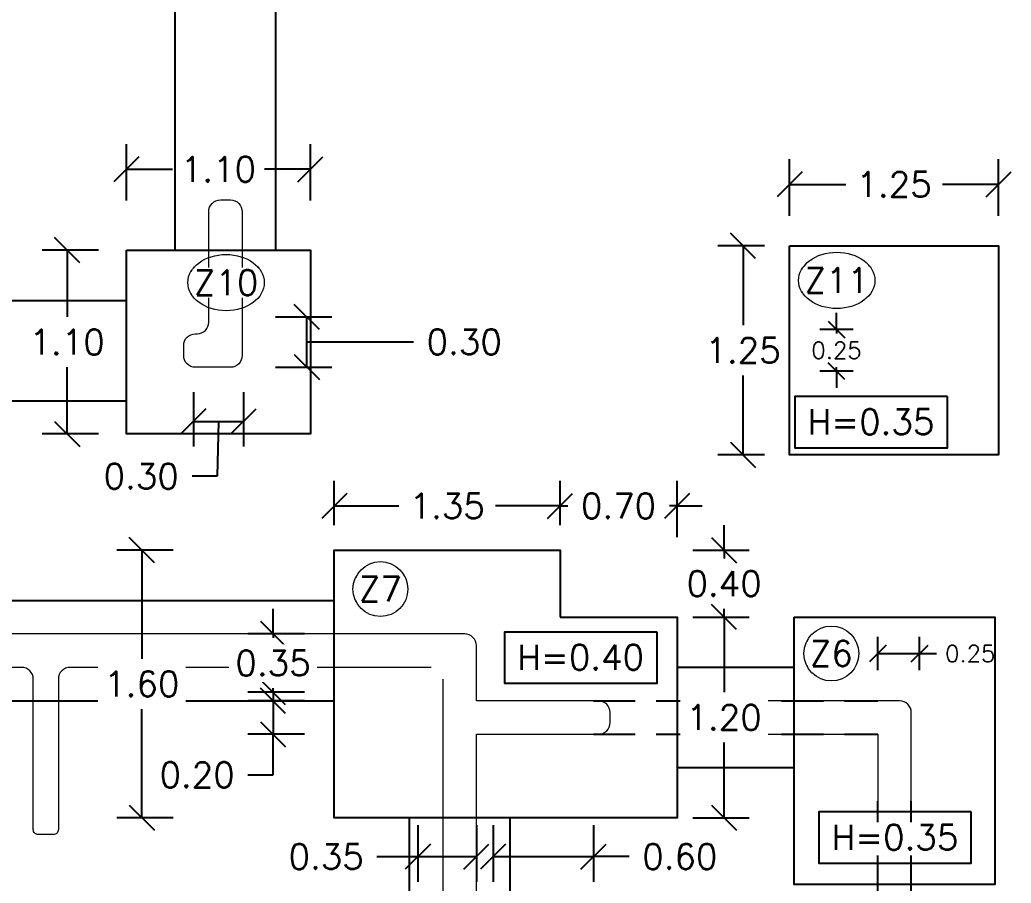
# Model space of a CAD drawing. Header units: metres. Extents: x -25 to 234, y -27 to 52.
# Drawn here: x 98.22 to 104.15, y -17.09 to -11.92 of the extents above; entities that cross this region are included whole.
import ezdxf

# ---------------------------------------------------------------- set-up
doc = ezdxf.new("R2010")
doc.units = ezdxf.units.M
doc.header["$LTSCALE"] = 0.1
doc.header["$MEASUREMENT"] = 0
doc.header["$PDMODE"] = 66
doc.linetypes.add('CONTINUA', pattern=[0])
doc.linetypes.add('HIDDEN', pattern=[0.375, 0.25, -0.125])
doc.layers.add('0-S-GRID-IDEN', color=1, linetype='Continuous', lineweight=9)
doc.layers.add('A-WALL', color=7, linetype='Continuous', lineweight=5)
for name, color, linetype in [('DIMENSIONES', 7, 'Continuous'), ('DIMTEXTO', 4, 'Continuous'), ('HATCH', 8, 'Continuous'), ('VIGAS', 1, 'HIDDEN'), ('ZAPATAS', 6, 'Continuous')]:
    doc.layers.add(name, color=color, linetype=linetype)
doc.styles.add('SMPLEX', font='simplex.shx')
doc.dimstyles.new('DIM-50', dxfattribs={"dimscale": 0.5, "dimtxt": 0.2, "dimasz": 0.2, "dimexe": 0.2, "dimexo": 0.2, "dimgap": 0.1, "dimtad": 0, "dimtih": 1, "dimtoh": 1, "dimzin": 0, "dimdsep": 46, "dimtxsty": 'SMPLEX', "dimblk1": 'OBLIQUE', "dimblk2": 'OBLIQUE', "dimsah": 1, "dimcen": 0.2, "dimclrd": 4, "dimclre": 4, "dimclrt": 4, "dimadec": 0, "dimazin": 0, "dimtfac": 1, "dimtmove": 0, "dimatfit": 3, "dimldrblk": 'OPEN30', "dimfxl": 0.2, "dimfxlon": 1, "dimtolj": 1, "dimtzin": 0, "dimarcsym": 0})
doc.dimstyles.new('DIM-75', dxfattribs={"dimscale": 0.75, "dimtxt": 0.2, "dimasz": 0.2, "dimexe": 0.2, "dimexo": 0.2, "dimgap": 0.1, "dimtad": 0, "dimtih": 1, "dimtoh": 1, "dimzin": 0, "dimdsep": 46, "dimtxsty": 'SMPLEX', "dimblk1": 'OBLIQUE', "dimblk2": 'OBLIQUE', "dimsah": 1, "dimcen": 0.2, "dimclrd": 4, "dimclre": 4, "dimclrt": 4, "dimadec": 0, "dimazin": 0, "dimtfac": 1, "dimtmove": 1, "dimatfit": 3, "dimldrblk": 'OPEN30', "dimfxl": 0.25, "dimfxlon": 1, "dimtfill": 1, "dimtolj": 1, "dimtzin": 0, "dimarcsym": 0})

# ---------------------------------------------------------------- blocks, each defined once
blk = doc.blocks.new('A$C2bbc346b')
at = {"layer": 'A-WALL', "color": 8}
blk.add_line((10.4, -14.1891), (10.2, -14.1891), dxfattribs=at)
for points in [[(6.53, -11.9945), (6.32, -11.9945, -0.414214), (6.25, -11.9245), (6.25, -11.8645, -0.414214), (6.32, -11.7945), (6.33, -11.7945, 0.414214), (6.4, -11.7245), (6.4, -11.0645, -0.414214), (6.47, -10.9945), (6.53, -10.9945, -0.414214), (6.6, -11.0645), (6.6, -11.9245, -0.414214)], [(10.53, -14.8891, 0.414214), (10.6, -14.8191), (10.6, -14.0591, 0.414214), (10.53, -13.9891), (9.67, -13.9891, 0.414214), (9.6, -14.0591), (9.6, -14.1191, 0.414214), (9.67, -14.1891), (10.4, -14.1891), (10.4, -14.8191, 0.414214), (10.47, -14.8891)]]:
    blk.add_lwpolyline(points, format="xyb", close=True, dxfattribs=at)
blk.add_lwpolyline([(7.8, -13.8591), (7.8, -17.254)], dxfattribs=at)
for points in [[(8, -18.1891), (8, -14.1891), (8.73, -14.1891, 0.414214), (8.8, -14.1191), (8.8, -14.0591, 0.414214), (8.73, -13.9891), (8, -13.9891), (8, -13.6591, 0.414214), (7.93, -13.5891), (4.57, -13.5891, -0.414214), (4.5, -13.5191), (4.5, -13.2618, 0.414214), (4.43, -13.1918), (4.35, -13.1918), (4.35, -13.5891), (2.3, -13.5891), (2.3, -13.1918), (2.1, -13.1918)], [(7.73, -13.7891), (5.5707, -13.7891, 0.414214), (5.5007, -13.8591), (5.5007, -14.7591, -0.414214), (5.4707, -14.7891), (5.3807, -14.7891, -0.414214), (5.3507, -14.7591), (5.3507, -13.8591, 0.414214), (5.2807, -13.7891), (4.145, -13.7891, 0.414214), (4.075, -13.8591), (4.075, -16.5441)]]:
    blk.add_lwpolyline(points, format="xyb", dxfattribs=at)
blk = doc.blocks.new('_Oblique')
at = {"color": 0, "linetype": 'ByBlock', "lineweight": -2}
blk.add_line((-0.5, -0.5), (0.5, 0.5), dxfattribs=at)
blk = doc.blocks.new('*D342')
at = {"layer": 'Defpoints', "color": 0, "ltscale": 0.2, "transparency": 16777216}
for p in [(103.1022, -13.7754), (103.3213, -13.7754), (103.3213, -14.0254)]:
    blk.add_point(p, dxfattribs=at)
at = {"layer": 'DIMTEXTO', "color": 4, "lineweight": -2, "ltscale": 0.2, "transparency": 16777216}
for p, q in [((103.1022, -13.7754), (103.1022, -13.6754)), ((103.2022, -13.7754), (103.0022, -13.7754)), ((103.1022, -13.7754), (103.1022, -13.8004)), ((103.2022, -14.0254), (103.0022, -14.0254)), ((103.1022, -14.0254), (103.1022, -14.0004)), ((103.1022, -14.0254), (103.1022, -14.1254))]:
    blk.add_line(p, q, dxfattribs=at)
at = {"layer": 'DIMTEXTO', "color": 4, "lineweight": -2, "ltscale": 0.2, "transparency": 16777216, "xscale": 0.1, "yscale": 0.1, "zscale": 0.1}
for p, rotation in [((103.1022, -13.7754), 270), ((103.1022, -14.0254), 90)]:
    blk.add_blockref('_Oblique', p, dxfattribs=dict(at, rotation=rotation))
at = {"layer": 'DIMTEXTO', "color": 4, "ltscale": 0.2, "transparency": 16777216, "insert": (103.1022, -13.9004), "char_height": 0.1, "attachment_point": 5, "style": 'SMPLEX'}
blk.add_mtext('\\A1;0.25', dxfattribs=at)
blk = doc.blocks.new('_Open30')
at = {"layer": 'DIMTEXTO', "color": 0, "lineweight": -2}
for p, q in [((-1, 0.268), (0, 0)), ((0, 0), (-1, -0.268)), ((0, 0), (-1, 0))]:
    blk.add_line(p, q, dxfattribs=at)
blk = doc.blocks.new('*D344')
at = {"layer": 'Defpoints', "color": 0, "ltscale": 0.2, "transparency": 16777216}
for p in [(103.3493, -15.7136), (103.3493, -15.9947), (103.5991, -15.995)]:
    blk.add_point(p, dxfattribs=at)
at = {"layer": 'DIMTEXTO', "color": 4, "lineweight": -2, "ltscale": 0.2, "transparency": 16777216}
for p, q in [((103.3493, -15.8136), (103.3493, -15.6136)), ((103.5991, -15.8136), (103.5991, -15.6136)), ((103.3493, -15.7136), (103.5991, -15.7136)), ((103.5991, -15.7136), (103.6991, -15.7136))]:
    blk.add_line(p, q, dxfattribs=at)
at = {"layer": 'DIMTEXTO', "color": 4, "lineweight": -2, "ltscale": 0.2, "transparency": 16777216, "xscale": 0.1, "yscale": 0.1, "zscale": 0.1, "rotation": 180}
blk.add_blockref('_Oblique', (103.3493, -15.7136), dxfattribs=at)
at = {"layer": 'DIMTEXTO', "color": 4, "lineweight": -2, "ltscale": 0.2, "transparency": 16777216, "xscale": 0.1, "yscale": 0.1, "zscale": 0.1}
blk.add_blockref('_Oblique', (103.5991, -15.7136), dxfattribs=at)
at = {"layer": 'DIMTEXTO', "color": 4, "ltscale": 0.2, "transparency": 16777216, "insert": (103.9015, -15.7136), "char_height": 0.1, "attachment_point": 5, "style": 'SMPLEX'}
blk.add_mtext('\\A1;0.25', dxfattribs=at)
blk = doc.blocks.new('*D476')
at = {"layer": 'Defpoints', "color": 0, "linetype": 'CONTINUA', "transparency": 16777216}
for p in [(104.0713, -12.9081), (102.8213, -13.2754), (104.0713, -13.2754)]:
    blk.add_point(p, dxfattribs=at)
at = {"layer": 'DIMENSIONES', "color": 4, "linetype": 'CONTINUA', "lineweight": -2, "transparency": 16777216}
for p, q in [((102.8213, -13.0956), (102.8213, -12.7581)), ((104.0713, -13.0956), (104.0713, -12.7581)), ((102.8213, -12.9081), (103.157, -12.9081)), ((104.0713, -12.9081), (103.7356, -12.9081))]:
    blk.add_line(p, q, dxfattribs=at)
at = {"layer": 'DIMENSIONES', "color": 4, "linetype": 'CONTINUA', "lineweight": -2, "transparency": 16777216, "xscale": 0.15, "yscale": 0.15, "zscale": 0.15, "rotation": 180}
blk.add_blockref('_Oblique', (102.8213, -12.9081), dxfattribs=at)
at = {"layer": 'DIMENSIONES', "color": 4, "linetype": 'CONTINUA', "lineweight": -2, "transparency": 16777216, "xscale": 0.15, "yscale": 0.15, "zscale": 0.15}
blk.add_blockref('_Oblique', (104.0713, -12.9081), dxfattribs=at)
at = {"layer": 'DIMENSIONES', "color": 4, "linetype": 'CONTINUA', "transparency": 16777216, "insert": (103.4463, -12.9081), "char_height": 0.15, "attachment_point": 5, "style": 'SMPLEX', "bg_fill": 3, "box_fill_scale": 1.25, "bg_fill_color": 256, "bg_fill_true_color": 13158600, "bg_fill_transparency": 0}
blk.add_mtext('\\A1;1.25', dxfattribs=at)
blk = doc.blocks.new('*D477')
at = {"layer": 'Defpoints', "color": 0, "linetype": 'CONTINUA', "transparency": 16777216}
for p in [(102.5435, -13.2754), (102.8213, -13.2754), (102.8213, -14.5254)]:
    blk.add_point(p, dxfattribs=at)
at = {"layer": 'DIMENSIONES', "color": 4, "linetype": 'CONTINUA', "lineweight": -2, "transparency": 16777216}
for p, q in [((102.6713, -13.2754), (102.3935, -13.2754)), ((102.5435, -13.2754), (102.5435, -13.7504)), ((102.5435, -14.5254), (102.5435, -14.0504)), ((102.6713, -14.5254), (102.3935, -14.5254))]:
    blk.add_line(p, q, dxfattribs=at)
at = {"layer": 'DIMENSIONES', "color": 4, "linetype": 'CONTINUA', "lineweight": -2, "transparency": 16777216, "xscale": 0.15, "yscale": 0.15, "zscale": 0.15}
for p, rotation in [((102.5435, -13.2754), 90), ((102.5435, -14.5254), 270)]:
    blk.add_blockref('_Oblique', p, dxfattribs=dict(at, rotation=rotation))
at = {"layer": 'DIMENSIONES', "color": 4, "linetype": 'CONTINUA', "transparency": 16777216, "insert": (102.5435, -13.9004), "char_height": 0.15, "attachment_point": 5, "style": 'SMPLEX', "bg_fill": 3, "box_fill_scale": 1.25, "bg_fill_color": 256, "bg_fill_true_color": 13158600, "bg_fill_transparency": 0}
blk.add_mtext('\\A1;1.25', dxfattribs=at)
blk = doc.blocks.new('*D512')
at = {"layer": 'Defpoints', "color": 0, "linetype": 'CONTINUA', "transparency": 16777216}
for p in [(101.0491, -16.196), (101.6491, -16.196), (101.6491, -16.9273)]:
    blk.add_point(p, dxfattribs=at)
at = {"layer": 'DIMENSIONES', "color": 4, "linetype": 'CONTINUA', "lineweight": -2, "transparency": 16777216}
for p, q in [((101.0491, -16.7398), (101.0491, -17.0773)), ((101.6491, -16.7398), (101.6491, -17.0773)), ((101.0491, -16.9273), (101.6491, -16.9273)), ((101.8619, -16.9273), (101.6491, -16.9273))]:
    blk.add_line(p, q, dxfattribs=at)
at = {"layer": 'DIMENSIONES', "color": 4, "linetype": 'CONTINUA', "lineweight": -2, "transparency": 16777216, "xscale": 0.15, "yscale": 0.15, "zscale": 0.15, "rotation": 180}
blk.add_blockref('_Oblique', (101.0491, -16.9273), dxfattribs=at)
at = {"layer": 'DIMENSIONES', "color": 4, "linetype": 'CONTINUA', "lineweight": -2, "transparency": 16777216, "xscale": 0.15, "yscale": 0.15, "zscale": 0.15}
blk.add_blockref('_Oblique', (101.6491, -16.9273), dxfattribs=at)
at = {"layer": 'DIMENSIONES', "color": 4, "linetype": 'CONTINUA', "transparency": 16777216, "insert": (102.1654, -16.9273), "char_height": 0.15, "attachment_point": 5, "style": 'SMPLEX', "bg_fill": 3, "box_fill_scale": 1.25, "bg_fill_color": 256, "bg_fill_true_color": 13158600, "bg_fill_transparency": 0}
blk.add_mtext('\\A1;0.60', dxfattribs=at)
blk = doc.blocks.new('*D513')
at = {"layer": 'Defpoints', "color": 0, "linetype": 'CONTINUA', "transparency": 16777216}
for p in [(100.0997, -16.695), (102.1491, -16.695), (102.1491, -17.6366)]:
    blk.add_point(p, dxfattribs=at)
at = {"layer": 'DIMENSIONES', "color": 4, "linetype": 'CONTINUA', "lineweight": -2, "transparency": 16777216}
for p, q in [((100.0997, -17.4491), (100.0997, -17.7866)), ((102.1491, -17.4491), (102.1491, -17.7866)), ((100.0997, -17.6366), (100.8208, -17.6366)), ((102.1491, -17.6366), (101.428, -17.6366))]:
    blk.add_line(p, q, dxfattribs=at)
at = {"layer": 'DIMENSIONES', "color": 4, "linetype": 'CONTINUA', "lineweight": -2, "transparency": 16777216, "xscale": 0.15, "yscale": 0.15, "zscale": 0.15, "rotation": 180}
blk.add_blockref('_Oblique', (100.0997, -17.6366), dxfattribs=at)
at = {"layer": 'DIMENSIONES', "color": 4, "linetype": 'CONTINUA', "lineweight": -2, "transparency": 16777216, "xscale": 0.15, "yscale": 0.15, "zscale": 0.15}
blk.add_blockref('_Oblique', (102.1491, -17.6366), dxfattribs=at)
at = {"layer": 'DIMENSIONES', "color": 4, "linetype": 'CONTINUA', "transparency": 16777216, "insert": (101.1244, -17.6366), "char_height": 0.15, "attachment_point": 5, "style": 'SMPLEX', "bg_fill": 3, "box_fill_scale": 1.25, "bg_fill_color": 256, "bg_fill_true_color": 13158600, "bg_fill_transparency": 0}
blk.add_mtext('\\A1;2.05', dxfattribs=at)
blk = doc.blocks.new('*D514')
at = {"layer": 'Defpoints', "color": 0, "linetype": 'CONTINUA', "transparency": 16777216}
for p in [(100.5491, -15.495), (102.4301, -15.495), (100.5491, -16.695)]:
    blk.add_point(p, dxfattribs=at)
at = {"layer": 'DIMENSIONES', "color": 4, "linetype": 'CONTINUA', "lineweight": -2, "transparency": 16777216}
for p, q in [((102.2426, -15.495), (102.5801, -15.495)), ((102.4301, -15.495), (102.4301, -15.945)), ((102.4301, -16.695), (102.4301, -16.245)), ((102.2426, -16.695), (102.5801, -16.695))]:
    blk.add_line(p, q, dxfattribs=at)
at = {"layer": 'DIMENSIONES', "color": 4, "linetype": 'CONTINUA', "lineweight": -2, "transparency": 16777216, "xscale": 0.15, "yscale": 0.15, "zscale": 0.15}
for p, rotation in [((102.4301, -15.495), 90), ((102.4301, -16.695), 270)]:
    blk.add_blockref('_Oblique', p, dxfattribs=dict(at, rotation=rotation))
at = {"layer": 'DIMENSIONES', "color": 4, "linetype": 'CONTINUA', "transparency": 16777216, "insert": (102.4301, -16.095), "char_height": 0.15, "attachment_point": 5, "style": 'SMPLEX', "bg_fill": 3, "box_fill_scale": 1.25, "bg_fill_color": 256, "bg_fill_true_color": 13158600, "bg_fill_transparency": 0}
blk.add_mtext('\\A1;1.20', dxfattribs=at)
blk = doc.blocks.new('*D517')
at = {"layer": 'Defpoints', "color": 0, "linetype": 'CONTINUA', "transparency": 16777216}
for p in [(99.7332, -15.595), (100.5991, -15.595), (100.5991, -15.945)]:
    blk.add_point(p, dxfattribs=at)
at = {"layer": 'DIMENSIONES', "color": 4, "linetype": 'CONTINUA', "lineweight": -2, "transparency": 16777216}
for p, q in [((99.7332, -15.595), (99.7332, -15.445)), ((99.9207, -15.595), (99.5832, -15.595)), ((99.7332, -15.595), (99.7332, -15.62)), ((99.7332, -15.945), (99.7332, -15.92)), ((99.9207, -15.945), (99.5832, -15.945)), ((99.7332, -15.945), (99.7332, -16.095))]:
    blk.add_line(p, q, dxfattribs=at)
at = {"layer": 'DIMENSIONES', "color": 4, "linetype": 'CONTINUA', "lineweight": -2, "transparency": 16777216, "xscale": 0.15, "yscale": 0.15, "zscale": 0.15}
for p, rotation in [((99.7332, -15.595), 270), ((99.7332, -15.945), 90)]:
    blk.add_blockref('_Oblique', p, dxfattribs=dict(at, rotation=rotation))
at = {"layer": 'DIMENSIONES', "color": 4, "linetype": 'CONTINUA', "transparency": 16777216, "insert": (99.7332, -15.77), "char_height": 0.15, "attachment_point": 5, "style": 'SMPLEX', "bg_fill": 3, "box_fill_scale": 1.25, "bg_fill_color": 256, "bg_fill_true_color": 13158600, "bg_fill_transparency": 0}
blk.add_mtext('\\A1;0.35', dxfattribs=at)
blk = doc.blocks.new('*D518')
at = {"layer": 'Defpoints', "color": 0, "linetype": 'CONTINUA', "transparency": 16777216}
for p in [(100.5991, -15.945), (100.9491, -15.945), (100.9491, -16.9273)]:
    blk.add_point(p, dxfattribs=at)
at = {"layer": 'DIMENSIONES', "color": 4, "linetype": 'CONTINUA', "lineweight": -2, "transparency": 16777216}
for p, q in [((100.5991, -16.7398), (100.5991, -17.0773)), ((100.9491, -16.7398), (100.9491, -17.0773)), ((100.3546, -16.9273), (100.5991, -16.9273)), ((100.5991, -16.9273), (100.9491, -16.9273))]:
    blk.add_line(p, q, dxfattribs=at)
at = {"layer": 'DIMENSIONES', "color": 4, "linetype": 'CONTINUA', "lineweight": -2, "transparency": 16777216, "xscale": 0.15, "yscale": 0.15, "zscale": 0.15, "rotation": 180}
blk.add_blockref('_Oblique', (100.5991, -16.9273), dxfattribs=at)
at = {"layer": 'DIMENSIONES', "color": 4, "linetype": 'CONTINUA', "lineweight": -2, "transparency": 16777216, "xscale": 0.15, "yscale": 0.15, "zscale": 0.15}
blk.add_blockref('_Oblique', (100.9491, -16.9273), dxfattribs=at)
at = {"layer": 'DIMENSIONES', "color": 4, "linetype": 'CONTINUA', "transparency": 16777216, "insert": (100.051, -16.9273), "char_height": 0.15, "attachment_point": 5, "style": 'SMPLEX', "bg_fill": 3, "box_fill_scale": 1.25, "bg_fill_color": 256, "bg_fill_true_color": 13158600, "bg_fill_transparency": 0}
blk.add_mtext('\\A1;0.35', dxfattribs=at)
blk = doc.blocks.new('*D525')
at = {"layer": 'Defpoints', "color": 0, "linetype": 'CONTINUA', "transparency": 16777216}
for p in [(99.5491, -13.7004), (99.9356, -13.7004), (99.5491, -14.0004)]:
    blk.add_point(p, dxfattribs=at)
at = {"layer": 'DIMENSIONES', "color": 4, "linetype": 'CONTINUA', "lineweight": -2, "transparency": 16777216}
for p, q in [((99.7481, -13.7004), (100.0856, -13.7004)), ((99.9356, -14.0004), (99.9356, -13.7004)), ((99.9356, -13.8504), (100.4231, -13.8504)), ((100.4231, -13.8504), (100.5731, -13.8504)), ((99.7481, -14.0004), (100.0856, -14.0004))]:
    blk.add_line(p, q, dxfattribs=at)
at = {"layer": 'DIMENSIONES', "color": 4, "linetype": 'CONTINUA', "lineweight": -2, "transparency": 16777216, "xscale": 0.15, "yscale": 0.15, "zscale": 0.15}
for p, rotation in [((99.9356, -13.7004), 90), ((99.9356, -14.0004), 270)]:
    blk.add_blockref('_Oblique', p, dxfattribs=dict(at, rotation=rotation))
at = {"layer": 'DIMENSIONES', "color": 4, "linetype": 'CONTINUA', "transparency": 16777216, "insert": (100.8767, -13.8504), "char_height": 0.15, "attachment_point": 5, "style": 'SMPLEX', "bg_fill": 3, "box_fill_scale": 1.25, "bg_fill_color": 256, "bg_fill_true_color": 13158600, "bg_fill_transparency": 0}
blk.add_mtext('\\A1;0.30', dxfattribs=at)
blk = doc.blocks.new('*D549')
at = {"layer": 'Defpoints', "color": 0, "linetype": 'CONTINUA', "transparency": 16777216}
for p in [(99.257, -14.0004), (99.557, -14.0004), (99.557, -14.3255)]:
    blk.add_point(p, dxfattribs=at)
at = {"layer": 'DIMENSIONES', "color": 4, "linetype": 'CONTINUA', "lineweight": -2, "transparency": 16777216}
for p, q in [((99.257, -14.1504), (99.257, -14.4755)), ((99.557, -14.1504), (99.557, -14.4755)), ((99.257, -14.3255), (99.557, -14.3255)), ((99.407, -14.3255), (99.399, -14.6533)), ((99.399, -14.6533), (99.249, -14.6533))]:
    blk.add_line(p, q, dxfattribs=at)
at = {"layer": 'DIMENSIONES', "color": 4, "linetype": 'CONTINUA', "lineweight": -2, "transparency": 16777216, "xscale": 0.15, "yscale": 0.15, "zscale": 0.15, "rotation": 180}
blk.add_blockref('_Oblique', (99.257, -14.3255), dxfattribs=at)
at = {"layer": 'DIMENSIONES', "color": 4, "linetype": 'CONTINUA', "lineweight": -2, "transparency": 16777216, "xscale": 0.15, "yscale": 0.15, "zscale": 0.15}
blk.add_blockref('_Oblique', (99.557, -14.3255), dxfattribs=at)
at = {"layer": 'DIMENSIONES', "color": 4, "linetype": 'CONTINUA', "transparency": 16777216, "insert": (98.9454, -14.6533), "char_height": 0.15, "attachment_point": 5, "style": 'SMPLEX', "bg_fill": 3, "box_fill_scale": 1.25, "bg_fill_color": 256, "bg_fill_true_color": 13158600, "bg_fill_transparency": 0}
blk.add_mtext('\\A1;0.30', dxfattribs=at)
blk = doc.blocks.new('*D550')
at = {"layer": 'Defpoints', "color": 0, "linetype": 'CONTINUA', "transparency": 16777216}
for p in [(99.957, -12.8179), (98.857, -14.4004), (99.957, -14.4004)]:
    blk.add_point(p, dxfattribs=at)
at = {"layer": 'DIMENSIONES', "color": 4, "linetype": 'CONTINUA', "lineweight": -2, "transparency": 16777216}
for p, q in [((98.857, -13.0054), (98.857, -12.6679)), ((99.957, -13.0054), (99.957, -12.6679)), ((98.857, -12.8179), (99.132, -12.8179)), ((99.957, -12.8179), (99.682, -12.8179))]:
    blk.add_line(p, q, dxfattribs=at)
at = {"layer": 'DIMENSIONES', "color": 4, "linetype": 'CONTINUA', "lineweight": -2, "transparency": 16777216, "xscale": 0.15, "yscale": 0.15, "zscale": 0.15, "rotation": 180}
blk.add_blockref('_Oblique', (98.857, -12.8179), dxfattribs=at)
at = {"layer": 'DIMENSIONES', "color": 4, "linetype": 'CONTINUA', "lineweight": -2, "transparency": 16777216, "xscale": 0.15, "yscale": 0.15, "zscale": 0.15}
blk.add_blockref('_Oblique', (99.957, -12.8179), dxfattribs=at)
at = {"layer": 'DIMENSIONES', "color": 4, "linetype": 'CONTINUA', "transparency": 16777216, "insert": (99.407, -12.8179), "char_height": 0.15, "attachment_point": 5, "style": 'SMPLEX', "bg_fill": 3, "box_fill_scale": 1.25, "bg_fill_color": 256, "bg_fill_true_color": 13158600, "bg_fill_transparency": 0}
blk.add_mtext('\\A1;1.10', dxfattribs=at)
blk = doc.blocks.new('*D551')
at = {"layer": 'Defpoints', "color": 0, "linetype": 'CONTINUA', "transparency": 16777216}
for p in [(98.5025, -13.3015), (98.857, -13.3015), (98.857, -14.4004)]:
    blk.add_point(p, dxfattribs=at)
at = {"layer": 'DIMENSIONES', "color": 4, "linetype": 'CONTINUA', "lineweight": -2, "transparency": 16777216}
for p, q in [((98.69, -13.3015), (98.3525, -13.3015)), ((98.5025, -13.3015), (98.5025, -13.7009)), ((98.5025, -14.4004), (98.5025, -14.0009)), ((98.69, -14.4004), (98.3525, -14.4004))]:
    blk.add_line(p, q, dxfattribs=at)
at = {"layer": 'DIMENSIONES', "color": 4, "linetype": 'CONTINUA', "lineweight": -2, "transparency": 16777216, "xscale": 0.15, "yscale": 0.15, "zscale": 0.15}
for p, rotation in [((98.5025, -13.3015), 90), ((98.5025, -14.4004), 270)]:
    blk.add_blockref('_Oblique', p, dxfattribs=dict(at, rotation=rotation))
at = {"layer": 'DIMENSIONES', "color": 4, "linetype": 'CONTINUA', "transparency": 16777216, "insert": (98.5025, -13.8509), "char_height": 0.15, "attachment_point": 5, "style": 'SMPLEX', "bg_fill": 3, "box_fill_scale": 1.25, "bg_fill_color": 256, "bg_fill_true_color": 13158600, "bg_fill_transparency": 0}
blk.add_mtext('\\A1;1.10', dxfattribs=at)
blk = doc.blocks.new('*D839')
at = {"layer": 'Defpoints', "color": 0, "linetype": 'CONTINUA', "transparency": 16777216}
for p in [(101.4491, -14.8304), (100.0997, -15.095), (101.4491, -15.095)]:
    blk.add_point(p, dxfattribs=at)
at = {"layer": 'DIMENSIONES', "color": 4, "linetype": 'CONTINUA', "lineweight": -2, "transparency": 16777216}
for p, q in [((100.0997, -14.945), (100.0997, -14.6804)), ((101.4491, -14.945), (101.4491, -14.6804)), ((100.0997, -14.8304), (100.4851, -14.8304)), ((101.4491, -14.8304), (101.0637, -14.8304))]:
    blk.add_line(p, q, dxfattribs=at)
at = {"layer": 'DIMENSIONES', "color": 4, "linetype": 'CONTINUA', "lineweight": -2, "transparency": 16777216, "xscale": 0.15, "yscale": 0.15, "zscale": 0.15, "rotation": 180}
blk.add_blockref('_Oblique', (100.0997, -14.8304), dxfattribs=at)
at = {"layer": 'DIMENSIONES', "color": 4, "linetype": 'CONTINUA', "lineweight": -2, "transparency": 16777216, "xscale": 0.15, "yscale": 0.15, "zscale": 0.15}
blk.add_blockref('_Oblique', (101.4491, -14.8304), dxfattribs=at)
at = {"layer": 'DIMENSIONES', "color": 4, "linetype": 'CONTINUA', "transparency": 16777216, "insert": (100.7744, -14.8304), "char_height": 0.15, "attachment_point": 5, "style": 'SMPLEX', "bg_fill": 3, "box_fill_scale": 1.25, "bg_fill_color": 256, "bg_fill_true_color": 13158600, "bg_fill_transparency": 0}
blk.add_mtext('\\A1;1.35', dxfattribs=at)
blk = doc.blocks.new('*D840')
at = {"layer": 'Defpoints', "color": 0, "linetype": 'CONTINUA', "transparency": 16777216}
for p in [(102.1491, -14.8304), (101.4491, -15.095), (102.1491, -15.495)]:
    blk.add_point(p, dxfattribs=at)
at = {"layer": 'DIMENSIONES', "color": 4, "linetype": 'CONTINUA', "lineweight": -2, "transparency": 16777216}
for p, q in [((101.4491, -14.945), (101.4491, -14.6804)), ((102.1491, -15.0179), (102.1491, -14.6804)), ((101.4491, -14.8304), (101.2991, -14.8304)), ((101.4491, -14.8304), (101.4955, -14.8304)), ((102.1491, -14.8304), (102.1027, -14.8304)), ((102.1491, -14.8304), (102.2991, -14.8304))]:
    blk.add_line(p, q, dxfattribs=at)
at = {"layer": 'DIMENSIONES', "color": 4, "linetype": 'CONTINUA', "lineweight": -2, "transparency": 16777216, "xscale": 0.15, "yscale": 0.15, "zscale": 0.15}
blk.add_blockref('_Oblique', (101.4491, -14.8304), dxfattribs=at)
at = {"layer": 'DIMENSIONES', "color": 4, "linetype": 'CONTINUA', "lineweight": -2, "transparency": 16777216, "xscale": 0.15, "yscale": 0.15, "zscale": 0.15, "rotation": 180}
blk.add_blockref('_Oblique', (102.1491, -14.8304), dxfattribs=at)
at = {"layer": 'DIMENSIONES', "color": 4, "linetype": 'CONTINUA', "transparency": 16777216, "insert": (101.7991, -14.8304), "char_height": 0.15, "attachment_point": 5, "style": 'SMPLEX', "bg_fill": 3, "box_fill_scale": 1.25, "bg_fill_color": 256, "bg_fill_true_color": 13158600, "bg_fill_transparency": 0}
blk.add_mtext('\\A1;0.70', dxfattribs=at)
blk = doc.blocks.new('*D841')
at = {"layer": 'Defpoints', "color": 0, "linetype": 'CONTINUA', "transparency": 16777216}
for p in [(101.4491, -15.095), (102.4301, -15.095), (100.5491, -15.495)]:
    blk.add_point(p, dxfattribs=at)
at = {"layer": 'DIMENSIONES', "color": 4, "linetype": 'CONTINUA', "lineweight": -2, "transparency": 16777216}
for p, q in [((102.4301, -15.095), (102.4301, -14.945)), ((102.2426, -15.095), (102.5801, -15.095)), ((102.4301, -15.095), (102.4301, -15.145)), ((102.4301, -15.495), (102.4301, -15.445)), ((102.2426, -15.495), (102.5801, -15.495)), ((102.4301, -15.495), (102.4301, -15.645))]:
    blk.add_line(p, q, dxfattribs=at)
at = {"layer": 'DIMENSIONES', "color": 4, "linetype": 'CONTINUA', "lineweight": -2, "transparency": 16777216, "xscale": 0.15, "yscale": 0.15, "zscale": 0.15}
for p, rotation in [((102.4301, -15.095), 270), ((102.4301, -15.495), 90)]:
    blk.add_blockref('_Oblique', p, dxfattribs=dict(at, rotation=rotation))
at = {"layer": 'DIMENSIONES', "color": 4, "linetype": 'CONTINUA', "transparency": 16777216, "insert": (102.4301, -15.295), "char_height": 0.15, "attachment_point": 5, "style": 'SMPLEX', "bg_fill": 3, "box_fill_scale": 1.25, "bg_fill_color": 256, "bg_fill_true_color": 13158600, "bg_fill_transparency": 0}
blk.add_mtext('\\A1;0.40', dxfattribs=at)
blk = doc.blocks.new('*D842')
at = {"layer": 'Defpoints', "color": 0, "linetype": 'CONTINUA', "transparency": 16777216}
for p in [(98.9489, -15.095), (100.0997, -15.095), (100.5491, -16.695)]:
    blk.add_point(p, dxfattribs=at)
at = {"layer": 'DIMENSIONES', "color": 4, "linetype": 'CONTINUA', "lineweight": -2, "transparency": 16777216}
for p, q in [((99.1364, -15.095), (98.7989, -15.095)), ((98.9489, -15.095), (98.9489, -15.745)), ((98.9489, -16.695), (98.9489, -16.045)), ((99.1364, -16.695), (98.7989, -16.695))]:
    blk.add_line(p, q, dxfattribs=at)
at = {"layer": 'DIMENSIONES', "color": 4, "linetype": 'CONTINUA', "lineweight": -2, "transparency": 16777216, "xscale": 0.15, "yscale": 0.15, "zscale": 0.15}
for p, rotation in [((98.9489, -15.095), 90), ((98.9489, -16.695), 270)]:
    blk.add_blockref('_Oblique', p, dxfattribs=dict(at, rotation=rotation))
at = {"layer": 'DIMENSIONES', "color": 4, "linetype": 'CONTINUA', "transparency": 16777216, "insert": (98.9489, -15.895), "char_height": 0.15, "attachment_point": 5, "style": 'SMPLEX', "bg_fill": 3, "box_fill_scale": 1.25, "bg_fill_color": 256, "bg_fill_true_color": 13158600, "bg_fill_transparency": 0}
blk.add_mtext('\\A1;1.60', dxfattribs=at)
blk = doc.blocks.new('*D970')
at = {"layer": 'Defpoints', "color": 0, "linetype": 'CONTINUA', "transparency": 16777216}
for p in [(101.0491, -15.996), (99.7332, -16.196), (101.0491, -16.196)]:
    blk.add_point(p, dxfattribs=at)
at = {"layer": 'DIMTEXTO', "color": 4, "linetype": 'CONTINUA', "lineweight": -2, "transparency": 16777216}
for p, q in [((99.9207, -15.996), (99.5832, -15.996)), ((99.7332, -15.996), (99.7332, -16.196)), ((99.9207, -16.196), (99.5832, -16.196)), ((99.7332, -16.4385), (99.7332, -16.196)), ((99.5832, -16.4385), (99.7332, -16.4385))]:
    blk.add_line(p, q, dxfattribs=at)
at = {"layer": 'DIMTEXTO', "color": 4, "linetype": 'CONTINUA', "lineweight": -2, "transparency": 16777216, "xscale": 0.15, "yscale": 0.15, "zscale": 0.15}
for p, rotation in [((99.7332, -15.996), 90), ((99.7332, -16.196), 270)]:
    blk.add_blockref('_Oblique', p, dxfattribs=dict(at, rotation=rotation))
at = {"layer": 'DIMTEXTO', "color": 4, "linetype": 'CONTINUA', "transparency": 16777216, "insert": (99.2796, -16.4385), "char_height": 0.15, "attachment_point": 5, "style": 'SMPLEX', "bg_fill": 3, "box_fill_scale": 1.25, "bg_fill_color": 256, "bg_fill_true_color": 13158600, "bg_fill_transparency": 0}
blk.add_mtext('\\A1;0.20', dxfattribs=at)

msp = doc.modelspace()

# ---------------------------------------------------------------- linework, layer by layer
at = {"layer": 'DIMTEXTO', "color": 4}
for points in [[(103.7648, -14.177), (102.8524, -14.177), (102.8524, -14.4825), (103.7648, -14.4825)], [(103.9081, -16.6606), (102.9957, -16.6606), (102.9957, -16.9662), (103.9081, -16.9662)]]:
    msp.add_lwpolyline(points, close=True, dxfattribs=at)
at = {"layer": 'VIGAS', "ltscale": 10}
for p, q in [((101.6491, -15.995), (103.3491, -15.995)), ((101.6491, -16.195), (103.3491, -16.195)), ((103.3491, -19.795), (103.3491, -16.595)), ((103.5491, -19.795), (103.5491, -16.595))]:
    msp.add_line(p, q, dxfattribs=at)
at = {"layer": 'ZAPATAS', "lineweight": 25}
for p, q in [((93.7991, -15.396), (100.0997, -15.396)), ((93.7991, -15.996), (100.0997, -15.996))]:
    msp.add_line(p, q, dxfattribs=at)
for points in [[(102.8213, -13.2754), (104.0713, -13.2754), (104.0713, -14.5254), (102.8213, -14.5254)], [(102.8491, -15.495), (104.0491, -15.495), (104.0491, -17.095), (102.8491, -17.095)]]:
    msp.add_lwpolyline(points, close=True, dxfattribs=at)

# ---------------------------------------------------------------- block references
at = {"layer": 'HATCH', "ltscale": 0.2}
msp.add_blockref('A$C2bbc346b', (92.9491, -2.0069), dxfattribs=at)

# ---------------------------------------------------------------- dimensions: what is measured, and where the dimension line sits
at = {"layer": 'DIMTEXTO', "ltscale": 0.2}
dim = msp.add_linear_dim(base=(103.1022, -13.7754), p1=(103.3213, -14.0254), p2=(103.3213, -13.7754), angle=90, dimstyle='DIM-50', dxfattribs=at)
dim.commit()
dim.dimension.update_dxf_attribs({"geometry": '*D342', "text_midpoint": (103.1022, -13.9004)})
dim = msp.add_linear_dim(base=(103.3493, -15.7136), p1=(103.5991, -15.995), p2=(103.3493, -15.9947), dimstyle='DIM-50', dxfattribs=at)
dim.commit()
dim.dimension.update_dxf_attribs({"geometry": '*D344', "text_midpoint": (103.9015, -15.7136), "dimtype": 160})

# ---------------------------------------------------------------- next in the draw order: texts
at = {"layer": 'DIMTEXTO', "color": 4, "char_height": 0.15, "attachment_point": 5, "rotation": 0, "style": 'SMPLEX', "bg_fill": 3, "box_fill_scale": 1.1, "bg_fill_color": 256, "bg_fill_true_color": 13158600, "bg_fill_transparency": 0}
for s, insert in [('\\A1;Z11', (103.1035, -13.4823)), ('\\A1;H=0.35', (103.308, -14.328)), ('\\A1;Z6', (103.0712, -15.7131)), ('\\A1;H=0.35', (103.4512, -16.8116))]:
    msp.add_mtext(s, dxfattribs=dict(at, insert=insert))

# ---------------------------------------------------------------- next in the draw order: dimensions: what is measured, and where the dimension line sits
at = {"layer": 'DIMENSIONES', "linetype": 'CONTINUA'}
dim = msp.add_linear_dim(base=(104.0713, -12.9081), p1=(102.8213, -13.2754), p2=(104.0713, -13.2754), dimstyle='DIM-75', dxfattribs=at)
dim.commit()
dim.dimension.update_dxf_attribs({"geometry": '*D476', "text_midpoint": (103.4463, -12.9081)})
dim = msp.add_linear_dim(base=(99.9356, -13.7004), p1=(99.5491, -14.0004), p2=(99.5491, -13.7004), angle=90, dimstyle='DIM-75', dxfattribs=at)
dim.commit()
dim.dimension.update_dxf_attribs({"geometry": '*D525', "text_midpoint": (100.6481, -13.8504)})
dim = msp.add_linear_dim(base=(101.6491, -16.9273), p1=(101.0491, -16.196), p2=(101.6491, -16.196), dimstyle='DIM-75', dxfattribs=at)
dim.commit()
dim.dimension.update_dxf_attribs({"geometry": '*D512', "text_midpoint": (102.1654, -16.9474), "dimtype": 160})

# ---------------------------------------------------------------- next in the draw order: linework, layer by layer
at = {"layer": '0-S-GRID-IDEN'}
msp.add_circle((103.0712, -15.7131), 0.164, dxfattribs=at)
msp.add_ellipse((103.1035, -13.4823), major_axis=(0.2285, 0), ratio=0.736432, dxfattribs=at)
at = {"layer": 'ZAPATAS', "lineweight": 25}
msp.add_lwpolyline([(101.4491, -15.495), (102.1491, -15.495), (102.1491, -16.695), (100.0997, -16.695), (100.0997, -15.095), (101.4491, -15.095), (101.4491, -15.495)], dxfattribs=at)

# ---------------------------------------------------------------- next in the draw order: dimensions: what is measured, and where the dimension line sits
at = {"layer": 'DIMENSIONES', "linetype": 'CONTINUA'}
dim = msp.add_linear_dim(base=(102.5435, -13.2754), p1=(102.8213, -14.5254), p2=(102.8213, -13.2754), angle=90, dimstyle='DIM-75', dxfattribs=at)
dim.commit()
dim.dimension.update_dxf_attribs({"geometry": '*D477', "text_midpoint": (102.5435, -13.9004)})
dim = msp.add_linear_dim(base=(99.557, -14.3255), p1=(99.257, -14.0004), p2=(99.557, -14.0004), dimstyle='DIM-75', dxfattribs=at)
dim.commit()
dim.dimension.update_dxf_attribs({"geometry": '*D549', "text_midpoint": (99.174, -14.6533), "dimtype": 160})

# ---------------------------------------------------------------- next in the draw order: linework, layer by layer
at = {"layer": 'ZAPATAS', "lineweight": 25}
msp.add_lwpolyline([(98.857, -13.3015), (99.957, -13.3015), (99.957, -14.4004), (98.857, -14.4004)], close=True, dxfattribs=at)

# ---------------------------------------------------------------- next in the draw order: texts
at = {"layer": 'DIMTEXTO', "color": 4, "insert": (100.3753, -15.3279), "char_height": 0.15, "attachment_point": 5, "rotation": 0, "style": 'SMPLEX', "bg_fill": 3, "box_fill_scale": 1.1, "bg_fill_color": 256, "bg_fill_true_color": 13158600, "bg_fill_transparency": 0}
msp.add_mtext('\\A1;Z7', dxfattribs=at)

# ---------------------------------------------------------------- next in the draw order: dimensions: what is measured, and where the dimension line sits
at = {"layer": 'DIMENSIONES', "linetype": 'CONTINUA'}
for base, p1, p2, picture, middle in [((101.4491, -14.8304), (100.0997, -15.095), (101.4491, -15.095), '*D839', (100.7744, -14.8304)), ((102.1491, -17.6366), (100.0997, -16.695), (102.1491, -16.695), '*D513', (101.1244, -17.6366))]:
    dim = msp.add_linear_dim(base=base, p1=p1, p2=p2, dimstyle='DIM-75', dxfattribs=at)
    dim.commit()
    dim.dimension.update_dxf_attribs({"geometry": picture, "text_midpoint": middle})

# ---------------------------------------------------------------- next in the draw order: dimensions: what is measured, and where the dimension line sits
dim = msp.add_linear_dim(base=(99.957, -12.8179), p1=(98.857, -14.4004), p2=(99.957, -14.4004), dimstyle='DIM-75', dxfattribs=at)
dim.commit()
dim.dimension.update_dxf_attribs({"geometry": '*D550', "text_midpoint": (99.407, -12.8179)})
dim = msp.add_linear_dim(base=(102.4301, -15.495), p1=(100.5491, -16.695), p2=(100.5491, -15.495), angle=90, dimstyle='DIM-75', dxfattribs=at)
dim.commit()
dim.dimension.update_dxf_attribs({"geometry": '*D514', "text_midpoint": (102.4301, -16.095)})

# ---------------------------------------------------------------- next in the draw order: linework, layer by layer
at = {"layer": '0-S-GRID-IDEN'}
msp.add_circle((100.3753, -15.3279), 0.164, dxfattribs=at)
at = {"layer": 'DIMTEXTO', "color": 4}
msp.add_lwpolyline([(102.0293, -15.5845), (101.1168, -15.5845), (101.1168, -15.8901), (102.0293, -15.8901)], close=True, dxfattribs=at)
at = {"layer": 'ZAPATAS', "lineweight": 25}
for p, q in [((99.1491, -13.3015), (99.1491, -10.7004)), ((99.7491, -13.3015), (99.7491, -10.7004)), ((102.1491, -15.795), (102.8491, -15.795)), ((102.1491, -16.395), (102.8491, -16.395)), ((101.1491, -16.695), (101.1491, -19.695))]:
    msp.add_line(p, q, dxfattribs=at)

# ---------------------------------------------------------------- next in the draw order: texts
at = {"layer": 'DIMTEXTO', "color": 4, "insert": (99.4525, -13.4955), "char_height": 0.15, "attachment_point": 5, "rotation": 0, "style": 'SMPLEX', "bg_fill": 3, "box_fill_scale": 1.1, "bg_fill_color": 256, "bg_fill_true_color": 13158600, "bg_fill_transparency": 0}
msp.add_mtext('\\A1;Z10', dxfattribs=at)

# ---------------------------------------------------------------- next in the draw order: dimensions: what is measured, and where the dimension line sits
at = {"layer": 'DIMENSIONES', "linetype": 'CONTINUA'}
dim = msp.add_linear_dim(base=(98.5025, -13.3015), p1=(98.857, -14.4004), p2=(98.857, -13.3015), angle=90, dimstyle='DIM-75', dxfattribs=at)
dim.commit()
dim.dimension.update_dxf_attribs({"geometry": '*D551', "text_midpoint": (98.5025, -13.8509)})
dim = msp.add_linear_dim(base=(102.1491, -14.8304), p1=(101.4491, -15.095), p2=(102.1491, -15.495), dimstyle='DIM-75', dxfattribs=at)
dim.commit()
dim.dimension.update_dxf_attribs({"geometry": '*D840', "text_midpoint": (101.7991, -14.8304)})

# ---------------------------------------------------------------- next in the draw order: linework, layer by layer
at = {"layer": '0-S-GRID-IDEN'}
msp.add_ellipse((99.4525, -13.4955), major_axis=(0.2285, 0), ratio=0.736432, dxfattribs=at)
at = {"layer": 'ZAPATAS', "lineweight": 25}
for p, q in [((96.0491, -13.6015), (98.857, -13.6015)), ((96.0491, -14.2015), (98.857, -14.2015))]:
    msp.add_line(p, q, dxfattribs=at)

# ---------------------------------------------------------------- next in the draw order: texts
at = {"layer": 'DIMTEXTO', "color": 4, "insert": (101.5724, -15.7356), "char_height": 0.15, "attachment_point": 5, "rotation": 0, "style": 'SMPLEX', "bg_fill": 3, "box_fill_scale": 1.1, "bg_fill_color": 256, "bg_fill_true_color": 13158600, "bg_fill_transparency": 0}
msp.add_mtext('\\A1;H=0.40', dxfattribs=at)

# ---------------------------------------------------------------- next in the draw order: dimensions: what is measured, and where the dimension line sits
at = {"layer": 'DIMENSIONES', "linetype": 'CONTINUA'}
dim = msp.add_linear_dim(base=(99.7332, -15.595), p1=(100.5991, -15.945), p2=(100.5991, -15.595), angle=90, dimstyle='DIM-75', dxfattribs=at)
dim.commit()
dim.dimension.update_dxf_attribs({"geometry": '*D517', "text_midpoint": (99.7332, -15.77)})

# ---------------------------------------------------------------- next in the draw order: dimensions: what is measured, and where the dimension line sits
dim = msp.add_linear_dim(base=(102.4301, -15.095), p1=(100.5491, -15.495), p2=(101.4491, -15.095), angle=90, dimstyle='DIM-75', dxfattribs=at)
dim.commit()
dim.dimension.update_dxf_attribs({"geometry": '*D841', "text_midpoint": (102.4301, -15.295)})
dim = msp.add_linear_dim(base=(100.9491, -16.9273), p1=(100.5991, -15.945), p2=(100.9491, -15.945), dimstyle='DIM-75', dxfattribs=at)
dim.commit()
dim.dimension.update_dxf_attribs({"geometry": '*D518', "text_midpoint": (100.051, -16.9557), "dimtype": 160})

# ---------------------------------------------------------------- next in the draw order: linework, layer by layer
at = {"layer": 'ZAPATAS', "lineweight": 25}
msp.add_line((100.5491, -21.145), (100.5491, -16.695), dxfattribs=at)

# ---------------------------------------------------------------- next in the draw order: dimensions: what is measured, and where the dimension line sits
at = {"layer": 'DIMENSIONES', "linetype": 'CONTINUA'}
dim = msp.add_linear_dim(base=(98.9489, -15.095), p1=(100.5491, -16.695), p2=(100.0997, -15.095), angle=90, dimstyle='DIM-75', dxfattribs=at)
dim.commit()
dim.dimension.update_dxf_attribs({"geometry": '*D842', "text_midpoint": (98.9489, -15.895)})

# ---------------------------------------------------------------- next in the draw order: dimensions: what is measured, and where the dimension line sits
at = {"layer": 'DIMTEXTO', "linetype": 'CONTINUA'}
dim = msp.add_linear_dim(base=(99.7332, -16.196), p1=(101.0491, -15.996), p2=(101.0491, -16.196), angle=90, dimstyle='DIM-75', dxfattribs=at)
dim.commit()
dim.dimension.update_dxf_attribs({"geometry": '*D970', "text_midpoint": (99.5859, -16.4385), "dimtype": 160})

doc.saveas('drawing.dxf')
